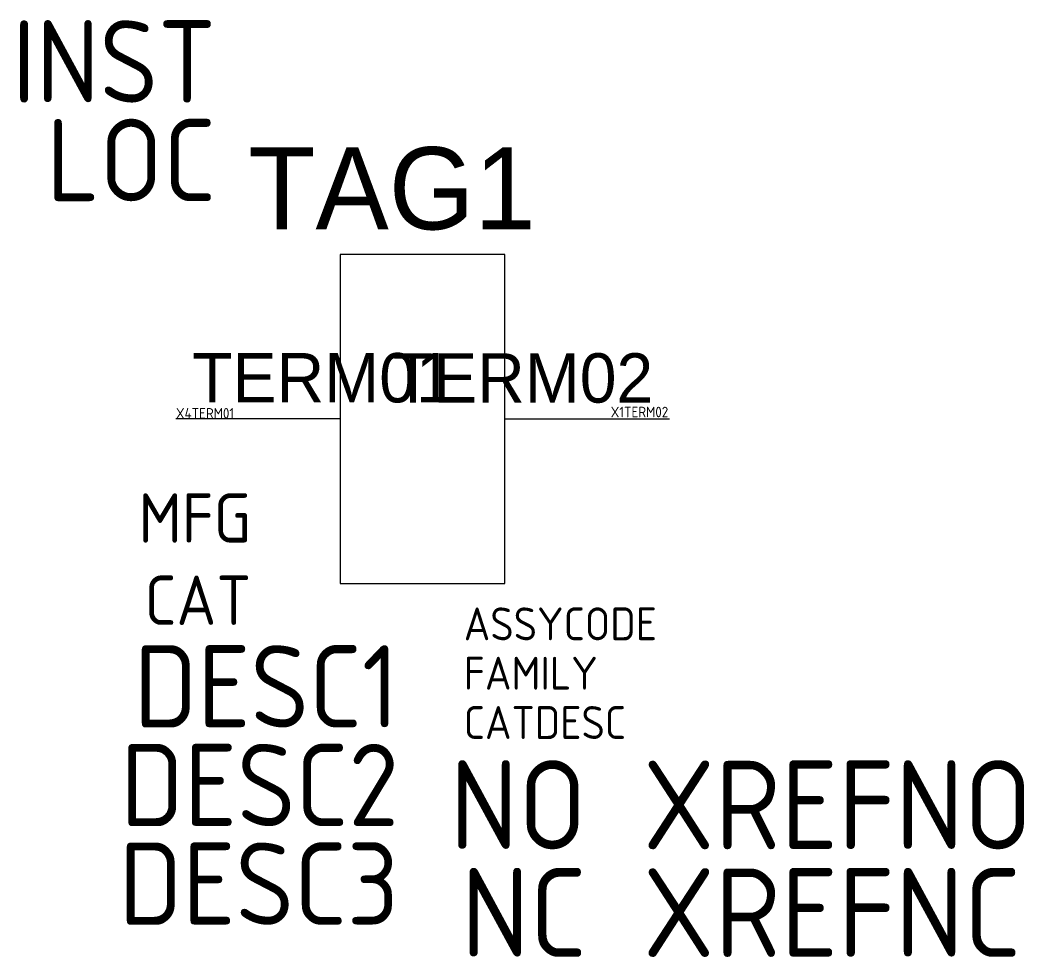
# Model space of a CAD drawing. Extents: x -13.2 to 17.3, y -11.4 to 17.1.
import ezdxf
from ezdxf.enums import TextEntityAlignment as Align

# ---------------------------------------------------------------- set-up
doc = ezdxf.new("R2010")
doc.units = 0
doc.header["$MEASUREMENT"] = 0
doc.styles.add('WD_IEC', font='isocp2.shx', dxfattribs={"width": 0.9, "height": 4})

msp = doc.modelspace()

# ---------------------------------------------------------------- linework, layer by layer
for p, q in [((-3.5, 5), (-8.5, 5)), ((1.5, 5), (6.5, 5))]:
    msp.add_line(p, q)
msp.add_lwpolyline([(1.5, 10), (-3.5, 10), (-3.5, 0), (1.5, 0)], close=True)

# ---------------------------------------------------------------- texts
at = {"style": 'WD_IEC', "flags": 1}
for tag, text, height, p in [('INST', '', 2.5, (-7.274, 14.621)), ('LOC', '', 2.5, (-7.274, 11.621)), ('X1TERM02', '', 0.32, (6.467, 5.051)), ('MFG', '', 1.5, (-6.207, 1.238)), ('CAT', '', 1.5, (-6.207, -1.262)), ('DESC1', '', 2.5, (-1.718, -4.381)), ('DESC2', '', 2.5, (-1.718, -7.381)), ('NO', 'NO', 2.7, (3.994, -8.085)), ('DESC3', '', 2.5, (-1.718, -10.381)), ('NC', 'NC', 2.7, (3.994, -11.359))]:
    msp.add_attdef(tag, text=text, height=height, dxfattribs=at).set_placement(p, align=Align.RIGHT)
for tag, p, s, height in [('TAG1', (-6.297, 10.764), 'K', 2.5), ('TERM01', (-8, 5.503), 'A1', 1.5)]:
    msp.add_attdef(tag, p, s, height=height)
msp.add_attdef('TERM02', text='A2', height=1.5).set_placement((6.009, 5.497), align=Align.RIGHT)
for tag, p, s, height in [('X4TERM01', (-8.493, 5.011), '', 0.32), ('ASSYCODE', (0.251, -1.731), '', 1), ('FAMILY', (0.251, -3.231), 'MS_ACKO', 1), ('CATDESC', (0.251, -4.731), '', 1), ('XREFNO', (5.694, -8.085), '', 2.7), ('XREFNC', (5.694, -11.359), '', 2.7)]:
    msp.add_attdef(tag, p, s, height=height, dxfattribs=at)

doc.saveas('drawing.dxf')
